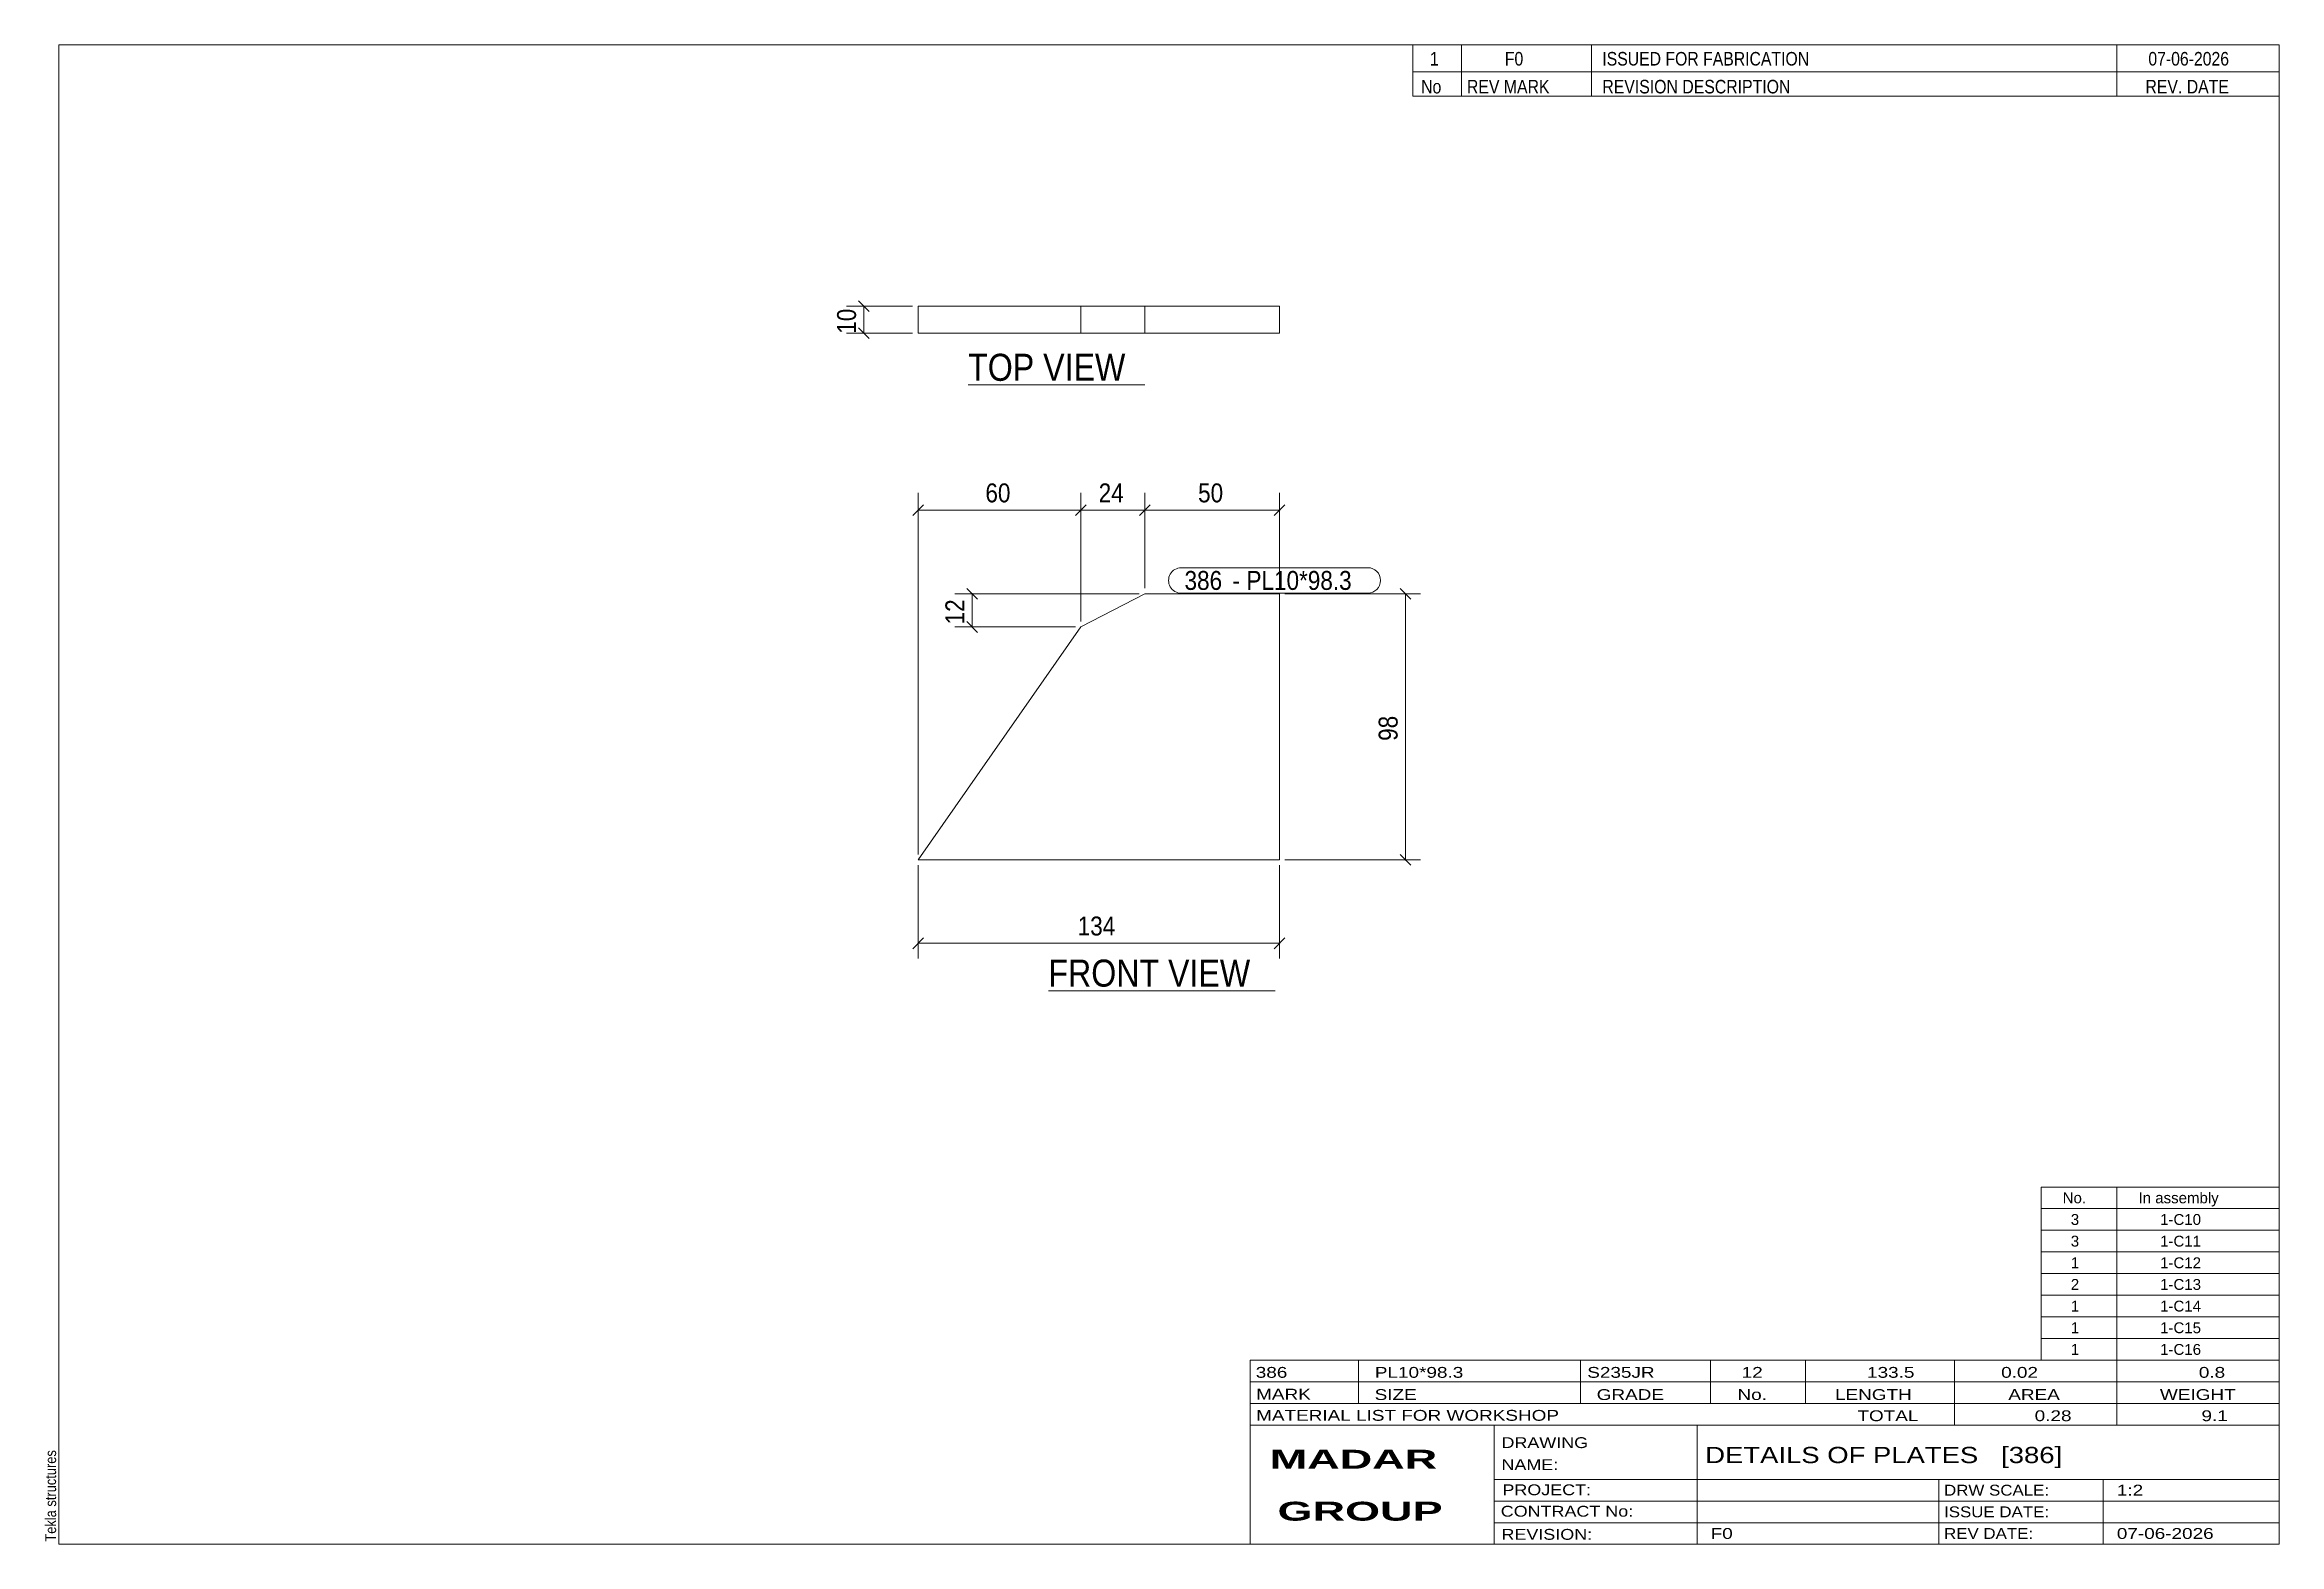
# Model space of a CAD drawing. Header units: millimetres. Extents: x 2 to 415, y 5 to 282.
import ezdxf

# ---------------------------------------------------------------- set-up
doc = ezdxf.new("R2010")
doc.units = ezdxf.units.MM
doc.linetypes.add('XKITLINE00', pattern=[0])
doc.linetypes.add('XKITLINE02', pattern=[4, 2, -2])
for name, color, linetype, lineweight in [('Dimensions', 7, 'Continuous', 0), ('DrawingSheet', 5, 'Continuous', 0), ('OtherObjectType', 7, 'Continuous', 0), ('Part', 2, 'Continuous', 0), ('PartMark', 7, 'Continuous', 0)]:
    doc.layers.add(name, color=color, linetype=linetype, lineweight=lineweight)
doc.styles.add('ARIAL', font='ARIAL.TTF')
doc.styles.add('ARIAL_BOLD', font='ARIALBD.TTF')
doc.styles.add('ARIAL_NARROW', font='ARIALN.TTF')

# ---------------------------------------------------------------- blocks, each defined once
blk = doc.blocks.new('*A1')
at = {"layer": 'Part', "color": 2, "linetype": 'XKITLINE00', "lineweight": 0}
for p, q in [((205.51, 180.59), (193.71, 174.44)), ((230.4, 180.59), (205.51, 180.59)), ((230.4, 131.43), (230.4, 180.59)), ((193.71, 174.44), (163.65, 131.43)), ((163.65, 131.43), (230.4, 131.43))]:
    blk.add_line(p, q, dxfattribs=at)
blk = doc.blocks.new('*A2')
at = {"layer": 'Part', "color": 2, "linetype": 'XKITLINE00', "lineweight": 0}
for p, q in [((163.65, 228.7), (163.65, 233.7)), ((163.65, 233.7), (205.51, 233.7)), ((193.71, 228.7), (193.71, 233.7)), ((205.51, 228.7), (205.51, 233.7)), ((230.4, 233.7), (205.51, 233.7)), ((230.4, 233.7), (230.4, 233.7)), ((230.4, 228.7), (230.4, 233.7)), ((205.51, 228.7), (163.65, 228.7)), ((230.4, 228.7), (205.51, 228.7)), ((230.4, 228.7), (230.4, 228.7))]:
    blk.add_line(p, q, dxfattribs=at)
at = {"layer": 'Part', "color": 7, "linetype": 'XKITLINE02', "lineweight": 0}
blk.add_line((230.4, 228.7), (230.4, 233.7), dxfattribs=at)
blk = doc.blocks.new('*A3')
at = {"layer": 'DrawingSheet', "color": 5, "linetype": 'XKITLINE00', "lineweight": 0}
for p, q in [((415, 282), (5, 282)), ((5, 282), (5, 5)), ((415, 5), (415, 282)), ((5, 5), (415, 5))]:
    blk.add_line(p, q, dxfattribs=at)
at = {"layer": 'DrawingSheet', "color": 5, "style": 'ARIAL', "width": 0.85}
blk.add_text('Tekla structures', height=2, rotation=90, dxfattribs=at).set_placement((4.5, 5.5))
blk = doc.blocks.new('*A4')
at = {"layer": 'OtherObjectType', "color": 7, "linetype": 'XKITLINE00', "lineweight": 0}
for p, q in [((371, 71), (415, 71)), ((371, 67), (371, 71)), ((385, 67), (385, 71)), ((415, 67), (415, 71)), ((371, 67), (415, 67)), ((371, 63), (371, 67)), ((385, 63), (385, 67)), ((415, 63), (415, 67)), ((371, 63), (415, 63)), ((371, 59), (371, 63)), ((385, 59), (385, 63)), ((415, 59), (415, 63)), ((371, 59), (415, 59)), ((371, 55), (371, 59)), ((385, 55), (385, 59)), ((415, 55), (415, 59)), ((371, 55), (415, 55)), ((371, 51), (371, 55)), ((385, 51), (385, 55)), ((415, 51), (415, 55)), ((371, 51), (415, 51)), ((371, 47), (371, 51)), ((385, 47), (385, 51)), ((415, 47), (415, 51)), ((371, 47), (415, 47)), ((371, 43), (371, 47)), ((385, 43), (385, 47)), ((415, 43), (415, 47)), ((371, 43), (415, 43)), ((371, 39), (371, 43)), ((385, 39), (385, 43)), ((415, 39), (415, 43)), ((371, 39), (415, 39))]:
    blk.add_line(p, q, dxfattribs=at)
at = {"layer": 'OtherObjectType', "color": 7, "style": 'ARIAL_NARROW', "width": 1.211571}
for s, p in [('No.', (375, 68)), ('3', (376.5, 64)), ('In assembly', (389, 68)), ('1-C10', (392.99, 64)), ('3', (376.5, 60)), ('1-C11', (392.99, 60)), ('1', (376.5, 56)), ('1-C12', (392.99, 56)), ('2', (376.5, 52)), ('1-C13', (392.99, 52)), ('1', (376.5, 48)), ('1-C14', (392.99, 48)), ('1', (376.5, 44)), ('1-C15', (392.99, 44)), ('1', (376.5, 40)), ('1-C16', (392.99, 40))]:
    blk.add_text(s, height=2, dxfattribs=at).set_placement(p)
blk = doc.blocks.new('*A5')
at = {"layer": 'OtherObjectType', "color": 7, "linetype": 'XKITLINE00', "lineweight": 0}
for p, q in [((255, 282), (415, 282)), ((415, 282), (255, 282)), ((255, 282), (255, 277)), ((264, 282), (264, 277)), ((288, 282), (288, 277)), ((385, 282), (385, 277)), ((415, 282), (415, 277)), ((255, 277), (415, 277)), ((255, 277), (255, 272.5)), ((255, 277), (415, 277)), ((264, 277), (264, 272.5)), ((288, 277), (288, 272.5)), ((385, 277), (385, 272.5)), ((415, 277), (415, 272.5)), ((415, 272.5), (255, 272.5))]:
    blk.add_line(p, q, dxfattribs=at)
at = {"layer": 'OtherObjectType', "color": 7, "style": 'ARIAL_NARROW'}
for s, width, p in [('1', 1.017001, (258.16, 278.15)), ('F0', 1.017001, (272, 278.15)), ('ISSUED FOR FABRICATION', 1.017001, (290, 278.15)), ('07-06-2026', 1.017001, (390.82, 278.15)), ('No', 1.02, (256.54, 273)), ('REV MARK', 1.02, (265, 273)), ('REVISION DESCRIPTION', 1.02, (290, 273)), ('REV. DATE', 1.02, (390.28, 273))]:
    blk.add_text(s, height=2.5, dxfattribs=dict(at, width=width)).set_placement(p)
blk = doc.blocks.new('*A6')
at = {"layer": 'OtherObjectType', "color": 7, "linetype": 'XKITLINE00', "lineweight": 0}
for p, q in [((225, 39), (415, 39)), ((225, 39), (225, 35)), ((225, 39), (415, 39)), ((245, 35), (245, 39)), ((286, 35), (286, 39)), ((310, 35), (310, 39)), ((327.5, 35), (327.5, 39)), ((355, 35), (355, 39)), ((385, 35), (385, 39)), ((415, 35), (415, 39)), ((225, 35), (415, 35)), ((225, 35), (225, 5)), ((225, 35), (415, 35)), ((245, 31), (245, 35)), ((286, 31), (286, 35)), ((310, 31), (310, 35)), ((327.5, 31), (327.5, 35)), ((355, 31), (355, 35)), ((385, 31), (385, 35)), ((415, 31), (415, 35)), ((225, 31), (415, 31)), ((355, 27), (355, 31)), ((385, 27), (385, 31)), ((415, 27), (415, 31)), ((225, 27), (415, 27)), ((270, 21), (270, 27)), ((307.5, 17), (307.5, 27)), ((415, 21), (415, 27)), ((270, 21), (270, 5)), ((415, 17), (415, 21)), ((270, 17), (415, 17)), ((307.5, 5), (307.5, 17)), ((352.16, 13), (352.16, 17)), ((382.5, 5), (382.5, 17)), ((415, 13), (415, 17)), ((270, 13), (415, 13)), ((352.16, 5), (352.16, 13)), ((415, 9), (415, 13)), ((270, 9), (415, 9)), ((415, 5), (415, 9)), ((225, 5), (415, 5)), ((262.5, 5), (415, 5))]:
    blk.add_line(p, q, dxfattribs=at)
at = {"layer": 'OtherObjectType', "color": 7, "style": 'ARIAL_NARROW'}
for s, height, width, p in [('386', 2, 1.525501, (226.01, 35.76)), ('PL10*98.3', 2, 1.525501, (248, 35.76)), ('S235JR', 2, 1.525501, (287.22, 35.76)), ('12', 2, 1.525501, (315.73, 35.76)), ('133.5', 2, 1.525501, (338.88, 35.76)), ('0.02', 2, 1.525501, (363.64, 35.76)), ('0.8', 2, 1.525501, (400.14, 35.76)), ('MARK', 2, 1.525501, (226.08, 31.73)), ('SIZE', 2, 1.525501, (247.96, 31.66)), ('GRADE', 2, 1.525501, (288.96, 31.66)), ('No.', 2, 1.525501, (314.96, 31.66)), ('LENGTH', 2, 1.525501, (332.96, 31.66)), ('AREA', 2, 1.525501, (364.96, 31.66)), ('WEIGHT', 2, 1.525501, (392.96, 31.66)), ('MATERIAL LIST FOR WORKSHOP', 2, 1.525501, (226.08, 27.82)), ('TOTAL', 2, 1.525501, (337.1, 27.75)), ('0.28', 2, 1.525501, (369.83, 27.75)), ('9.1', 2, 1.525501, (400.63, 27.75)), ('DRAWING', 2, 1.445, (271.38, 22.78)), ('NAME:', 2, 1.445, (271.38, 18.72)), ('DETAILS OF PLATES   [386]', 3, 1.474651, (309, 20)), ('PROJECT:', 2, 1.445, (271.55, 14.07)), ('DRW SCALE:', 2, 1.36, (353.1, 14)), ('1:2', 2, 1.525501, (385, 14)), ('CONTRACT No:', 2, 1.445, (271.25, 10.11)), ('ISSUE DATE:', 2, 1.36, (353.1, 10)), ('REVISION:', 2, 1.445, (271.38, 5.84)), ('F0', 2, 1.525501, (310, 6)), ('REV DATE:', 2, 1.36, (353.1, 6)), ('07-06-2026', 2, 1.525501, (385, 6))]:
    blk.add_text(s, height=height, dxfattribs=dict(at, width=width)).set_placement(p)
at = {"layer": 'OtherObjectType', "color": 1, "style": 'ARIAL_BOLD', "width": 1.7}
for s, p in [('MADAR ', (228.58, 18.97)), ('GROUP', (230.03, 9.37))]:
    blk.add_text(s, height=3.5, dxfattribs=at).set_placement(p)
blk = doc.blocks.new('*A7')
at = {"layer": 'Dimensions', "color": 7, "linetype": 'XKITLINE00', "lineweight": 0}
for p, q in [((163.65, 130.43), (163.65, 113.21)), ((230.4, 130.43), (230.4, 113.21)), ((164.64, 117), (162.66, 115.02)), ((163.65, 116.01), (230.4, 116.01)), ((231.39, 117), (229.41, 115.02))]:
    blk.add_line(p, q, dxfattribs=at)
at = {"layer": 'Dimensions', "color": 3}
for p in [(163.65, 116.01), (230.4, 116.01)]:
    blk.add_point(p, dxfattribs=at)
at = {"layer": 'Dimensions', "color": 3, "style": 'ARIAL', "width": 0.85}
blk.add_text('134', height=3.5, dxfattribs=at).set_placement((193.13, 117.46))
blk = doc.blocks.new('*A8')
at = {"layer": 'Dimensions', "color": 7, "linetype": 'XKITLINE00', "lineweight": 0}
for p, q in [((163.65, 132.43), (163.65, 199.21)), ((193.71, 175.44), (193.71, 199.21)), ((164.64, 197), (162.66, 195.02)), ((163.65, 196.01), (193.71, 196.01)), ((194.7, 197), (192.72, 195.02))]:
    blk.add_line(p, q, dxfattribs=at)
at = {"layer": 'Dimensions', "color": 3}
for p in [(163.65, 196.01), (193.71, 196.01)]:
    blk.add_point(p, dxfattribs=at)
at = {"layer": 'Dimensions', "color": 3, "style": 'ARIAL', "width": 0.85}
blk.add_text('60', height=3.5, dxfattribs=at).set_placement((176.09, 197.46))
blk = doc.blocks.new('*A9')
at = {"layer": 'Dimensions', "color": 7, "linetype": 'XKITLINE00', "lineweight": 0}
for p, q in [((193.71, 175.44), (193.71, 199.21)), ((205.51, 181.59), (205.51, 199.21)), ((194.7, 197), (192.72, 195.02)), ((193.71, 196.01), (205.51, 196.01)), ((206.5, 197), (204.52, 195.02))]:
    blk.add_line(p, q, dxfattribs=at)
at = {"layer": 'Dimensions', "color": 3}
for p in [(193.71, 196.01), (205.51, 196.01)]:
    blk.add_point(p, dxfattribs=at)
at = {"layer": 'Dimensions', "color": 3, "style": 'ARIAL', "width": 0.85}
blk.add_text('24', height=3.5, dxfattribs=at).set_placement((197.01, 197.46))
blk = doc.blocks.new('*A10')
at = {"layer": 'Dimensions', "color": 7, "linetype": 'XKITLINE00', "lineweight": 0}
for p, q in [((205.51, 181.59), (205.51, 199.21)), ((230.4, 181.59), (230.4, 199.21)), ((206.5, 197), (204.52, 195.02)), ((205.51, 196.01), (230.4, 196.01)), ((231.39, 197), (229.41, 195.02))]:
    blk.add_line(p, q, dxfattribs=at)
at = {"layer": 'Dimensions', "color": 3}
for p in [(205.51, 196.01), (230.4, 196.01)]:
    blk.add_point(p, dxfattribs=at)
at = {"layer": 'Dimensions', "color": 3, "style": 'ARIAL', "width": 0.85}
blk.add_text('50', height=3.5, dxfattribs=at).set_placement((215.36, 197.46))
blk = doc.blocks.new('*A11')
at = {"layer": 'Dimensions', "color": 7, "linetype": 'XKITLINE00', "lineweight": 0}
for p, q in [((252.66, 181.58), (254.64, 179.6)), ((231.4, 180.59), (256.45, 180.59)), ((253.65, 131.43), (253.65, 180.59)), ((252.66, 132.42), (254.64, 130.44)), ((231.4, 131.43), (256.45, 131.43))]:
    blk.add_line(p, q, dxfattribs=at)
at = {"layer": 'Dimensions', "color": 3}
for p in [(253.65, 180.59), (253.65, 131.43)]:
    blk.add_point(p, dxfattribs=at)
at = {"layer": 'Dimensions', "color": 3, "style": 'ARIAL', "width": 0.85}
blk.add_text('98', height=3.5, rotation=90.0002, dxfattribs=at).set_placement((252.2, 153.41))
blk = doc.blocks.new('*A12')
at = {"layer": 'Dimensions', "color": 7, "linetype": 'XKITLINE00', "lineweight": 0}
for p, q in [((172.66, 181.58), (174.64, 179.6)), ((204.51, 180.59), (170.45, 180.59)), ((173.65, 174.44), (173.65, 180.59)), ((192.71, 174.44), (170.45, 174.44)), ((172.66, 175.43), (174.64, 173.45))]:
    blk.add_line(p, q, dxfattribs=at)
at = {"layer": 'Dimensions', "color": 3}
for p in [(173.65, 180.59), (173.65, 174.44)]:
    blk.add_point(p, dxfattribs=at)
at = {"layer": 'Dimensions', "color": 3, "style": 'ARIAL', "width": 0.85}
blk.add_text('12', height=3.5, rotation=90.0002, dxfattribs=at).set_placement((172.2, 174.92))
blk = doc.blocks.new('*A13')
at = {"layer": 'PartMark', "color": 7, "linetype": 'XKITLINE00', "lineweight": 0}
for p, q in [((212.26, 185.39), (246.7, 185.39)), ((212.26, 180.69), (246.7, 180.69))]:
    blk.add_line(p, q, dxfattribs=at)
for centre, start, end in [((212.26, 183.04), 89.9997, 269.9997), ((246.7, 183.04), 269.9997, 89.9997)]:
    blk.add_arc(centre, 2.35, start, end, dxfattribs=at)
at = {"layer": 'PartMark', "color": 1, "style": 'ARIAL', "width": 0.85}
blk.add_text('386', height=3.5, dxfattribs=at).set_placement((212.86, 181.29))
at = {"layer": 'PartMark', "color": 3, "style": 'ARIAL', "width": 0.85}
for s, p in [('-', (221.7, 181.29)), ('PL10*98.3', (224.3, 181.29))]:
    blk.add_text(s, height=3.5, dxfattribs=at).set_placement(p)
blk = doc.blocks.new('*A14')
at = {"layer": 'OtherObjectType', "color": 7, "linetype": 'XKITLINE00', "lineweight": 0}
blk.add_line((187.72, 107.26), (229.58, 107.26), dxfattribs=at)
at = {"layer": 'OtherObjectType', "color": 3, "style": 'ARIAL', "width": 0.85}
blk.add_text('FRONT VIEW', height=5, dxfattribs=at).set_placement((187.72, 108.01))
blk = doc.blocks.new('*A15')
at = {"layer": 'Dimensions', "color": 7, "linetype": 'XKITLINE00', "lineweight": 0}
for p, q in [((162.65, 233.7), (150.45, 233.7)), ((152.66, 234.69), (154.64, 232.71)), ((153.65, 228.7), (153.65, 233.7)), ((162.65, 228.7), (150.45, 228.7)), ((152.66, 229.69), (154.64, 227.71))]:
    blk.add_line(p, q, dxfattribs=at)
at = {"layer": 'Dimensions', "color": 3}
for p in [(153.65, 233.7), (153.65, 228.7)]:
    blk.add_point(p, dxfattribs=at)
at = {"layer": 'Dimensions', "color": 3, "style": 'ARIAL', "width": 0.85}
blk.add_text('10', height=3.5, rotation=90.0002, dxfattribs=at).set_placement((152.2, 228.61))
blk = doc.blocks.new('*A16')
at = {"layer": 'OtherObjectType', "color": 7, "linetype": 'XKITLINE00', "lineweight": 0}
blk.add_line((172.9, 219.16), (205.5, 219.16), dxfattribs=at)
at = {"layer": 'OtherObjectType', "color": 3, "style": 'ARIAL', "width": 0.85}
blk.add_text('TOP VIEW', height=5, dxfattribs=at).set_placement((172.9, 219.91))

msp = doc.modelspace()

# ---------------------------------------------------------------- block references
at = {"lineweight": 0}
for name in ['*A3', '*A5', '*A15', '*A2', '*A16', '*A8', '*A9', '*A10', '*A12', '*A13', '*A11', '*A1', '*A7', '*A14', '*A4', '*A6']:
    msp.add_blockref(name, (0, 0), dxfattribs=at)

doc.saveas('drawing.dxf')
